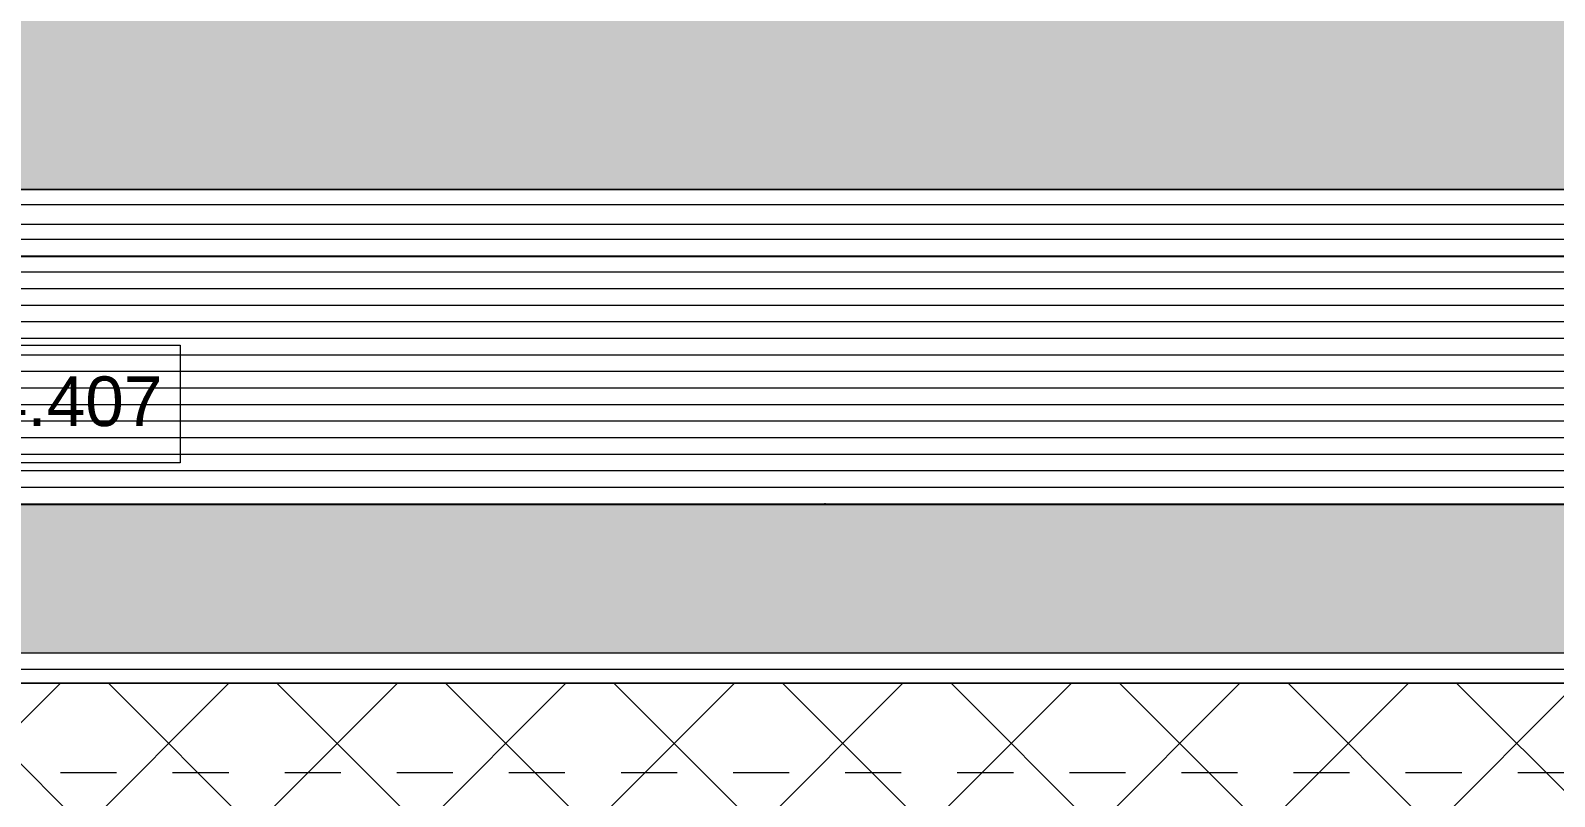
# Model space of a CAD drawing. Header units: millimetres. Extents: x -34838 to 729576, y -214038 to 121482.
# Drawn here: x 548180 to 563529, y -39296 to -31583 of the extents above; entities that cross this region are included whole.
import ezdxf

# ---------------------------------------------------------------- set-up
doc = ezdxf.new("R2010")
doc.units = ezdxf.units.MM
doc.header["$MEASUREMENT"] = 0
doc.set_wipeout_variables(frame=1)
doc.linetypes.add('Wipeout_Contour', pattern=[1000, 0, -1000])
doc.linetypes.add('Штриховая', pattern=[1128.888893, 564.444447, -564.444447])
for name, color, linetype, lineweight in [('0_Ном._пера__1', 7, 'Continuous', 13), ('_ ГП _СПОРУДИ.3Д_Ном._пера__1', 7, 'Continuous', 13), ('АБ _ 0 _ СТІНИ _ ЗОВНІШНІ .3D_Ном._пера__87', 7, 'Continuous', 13), ('АБ _ 1 _ ПЕРЕКРИТТЯ _ ПІДЛОГИ .3D_Ном._пера__89', 7, 'Continuous', 13), ('АБ _ 1 _ ПЕРЕКРИТТЯ _ ПІДЛОГИ .3D_Ном._пера__98', 140, 'Continuous', 13)]:
    doc.layers.add(name, color=color, linetype=linetype, lineweight=lineweight)
for name, color, linetype, lineweight, true_color in [('0_Ном._пера__54', 7, 'Continuous', 15, 0x5f5f5f), ('_ ГП _СПОРУДИ.3Д_Ном._пера__253', 7, 'Continuous', 13, 0xdadada), ('__ ГП _СПОРУДИ.2Д_Ном._пера__114', 7, 'Continuous', 13, 0xb9b9b9), ('__ ГП _СПОРУДИ.2Д_Ном._пера__231', 7, 'Continuous', 13, 0xcfdbc1), ('__ ГП _СПОРУДИ.2Д_Ном._пера__255', 7, 'Continuous', 0, 0xaaaaaa)]:
    doc.layers.add(name, color=color, linetype=linetype, lineweight=lineweight, true_color=true_color)
for name, color, linetype in [('_ ГП _СПОРУДИ.3Д', 7, 'Continuous'), ('__ ГП _СПОРУДИ.2Д', 7, 'Continuous'), ('АБ _ 0 _ СТІНИ _ ЗОВНІШНІ .3D', 7, 'Continuous'), ('АБ _ 1 _ ПЕРЕКРИТТЯ _ ПІДЛОГИ .3D', 7, 'Continuous'), ('АП _ ТЕП _ СПОРУДА (ЗОНИ) .3D', 7, 'Continuous')]:
    doc.layers.add(name, color=color, linetype=linetype)
doc.styles.add('СГЕНЕРИР_СТИЛЬ_1', font='Arial.ttf')

# ---------------------------------------------------------------- blocks, each defined once
blk = doc.blocks.new('3D-сетка_1_4', base_point=(41517, 17880))
at = {"layer": '__ ГП _СПОРУДИ.2Д_Ном._пера__231', "linetype": 'Continuous', "lineweight": 0, "true_color": 0x7c8373}
blk.add_hatch(color=8, dxfattribs=at).paths.add_polyline_path([(41517, 17880), (-4575, 17880), (-4575, 16380), (41517, 16380)])
at = {"layer": '__ ГП _СПОРУДИ.2Д_Ном._пера__255', "color": 253, "linetype": 'Continuous', "lineweight": 0, "true_color": 0xaaaaaa, "flags": 128}
blk.add_lwpolyline([(41517, 17880), (41517, 16380), (-4575, 16380), (-4575, 17880)], close=True, dxfattribs=at)
blk = doc.blocks.new('Стена_1_4', base_point=(-4200, 21050))
at = {"color": 254, "linetype": 'Wipeout_Contour', "lineweight": 0, "ltscale": 166237.263491}
blk.add_wipeout([(58681, 20550), (-4700, 20550), (-4700, 20375), (58633, 20375)], dxfattribs=at).dxf.layer = 'АБ _ 0 _ СТІНИ _ ЗОВНІШНІ .3D'
at = {"layer": 'АБ _ 0 _ СТІНИ _ ЗОВНІШНІ .3D_Ном._пера__87', "color": 7, "linetype": 'Continuous', "lineweight": 13, "flags": 128}
blk.add_lwpolyline([(-4875, 20375), (58814, 20375)], dxfattribs=at)
at = {"color": 254, "linetype": 'Wipeout_Contour', "lineweight": 0, "ltscale": 166386.735885}
blk.add_wipeout([(58567, 20700), (-4550, 20700), (-4550, 20550), (58525, 20550)], dxfattribs=at).dxf.layer = 'АБ _ 0 _ СТІНИ _ ЗОВНІШНІ .3D'
at = {"layer": 'АБ _ 0 _ СТІНИ _ ЗОВНІШНІ .3D_Ном._пера__87', "color": 7, "linetype": 'Continuous', "lineweight": 13}
blk.add_line((-4550, 20550), (58525, 20550), dxfattribs=at)
at = {"color": 254, "linetype": 'Wipeout_Contour', "lineweight": 0, "ltscale": 166461.609658}
blk.add_wipeout([(-4350, 20700), (58359, 20700), (58414, 20900), (-4350, 20900)], dxfattribs=at).dxf.layer = 'АБ _ 0 _ СТІНИ _ ЗОВНІШНІ .3D'
at = {"layer": 'АБ _ 0 _ СТІНИ _ ЗОВНІШНІ .3D_Ном._пера__87', "color": 7, "linetype": 'Continuous', "lineweight": 13}
blk.add_line((-4350, 20700), (58359, 20700), dxfattribs=at)
at = {"color": 254, "linetype": 'Wipeout_Contour', "lineweight": 0, "ltscale": 166660.060715}
blk.add_wipeout([(58300, 21050), (-4200, 21050), (-4200, 20900), (58259, 20900)], dxfattribs=at).dxf.layer = 'АБ _ 0 _ СТІНИ _ ЗОВНІШНІ .3D'
at = {"layer": 'АБ _ 0 _ СТІНИ _ ЗОВНІШНІ .3D_Ном._пера__87', "color": 7, "linetype": 'Continuous', "lineweight": 13}
blk.add_line((-4200, 20900), (58259, 20900), dxfattribs=at)
at = {"layer": 'АБ _ 0 _ СТІНИ _ ЗОВНІШНІ .3D_Ном._пера__87', "color": 7, "linetype": 'Continuous', "lineweight": 13, "flags": 128}
blk.add_lwpolyline([(58300, 21050), (-4200, 21050)], dxfattribs=at)
blk = doc.blocks.new('*X18')
at = {"layer": '__ ГП _СПОРУДИ.2Д_Ном._пера__114', "color": 9, "linetype": 'Continuous', "lineweight": 13, "true_color": 0xb9b9b9}
for p, q in [((22706, 20217), (21706, 20217)), ((22706, 20217), (21706, 20217)), ((23706, 20217), (22706, 20217)), ((23706, 20217), (22706, 20217)), ((24706, 20217), (23706, 20217)), ((24706, 20217), (23706, 20217)), ((25706, 20217), (24706, 20217)), ((25706, 20217), (24706, 20217)), ((26706, 20217), (25706, 20217)), ((26706, 20217), (25706, 20217)), ((27706, 20217), (26706, 20217)), ((27706, 20217), (26706, 20217)), ((28706, 20217), (27706, 20217)), ((28706, 20217), (27706, 20217)), ((29706, 20217), (28706, 20217)), ((29706, 20217), (28706, 20217)), ((30706, 20217), (29706, 20217)), ((30706, 20217), (29706, 20217)), ((31706, 20217), (30706, 20217)), ((31706, 20217), (30706, 20217)), ((32706, 20217), (31706, 20217)), ((32706, 20217), (31706, 20217)), ((33706, 20217), (32706, 20217)), ((33706, 20217), (32706, 20217)), ((34706, 20217), (33706, 20217)), ((34706, 20217), (33706, 20217)), ((35706, 20217), (34706, 20217)), ((35706, 20217), (34706, 20217)), ((36706, 20217), (35706, 20217)), ((36706, 20217), (35706, 20217)), ((37706, 20217), (36706, 20217)), ((37706, 20217), (36706, 20217)), ((22706, 20050), (21706, 20050)), ((23706, 20050), (22706, 20050)), ((24706, 20050), (23706, 20050)), ((25706, 20050), (24706, 20050)), ((26706, 20050), (25706, 20050)), ((27706, 20050), (26706, 20050)), ((28706, 20050), (27706, 20050)), ((29706, 20050), (28706, 20050)), ((30706, 20050), (29706, 20050)), ((31706, 20050), (30706, 20050)), ((32706, 20050), (31706, 20050)), ((33706, 20050), (32706, 20050)), ((34706, 20050), (33706, 20050)), ((35706, 20050), (34706, 20050)), ((36706, 20050), (35706, 20050)), ((37706, 20050), (36706, 20050)), ((22706, 19883), (21706, 19883)), ((23706, 19883), (22706, 19883)), ((24706, 19883), (23706, 19883)), ((25706, 19883), (24706, 19883)), ((26706, 19883), (25706, 19883)), ((27706, 19883), (26706, 19883)), ((28706, 19883), (27706, 19883)), ((29706, 19883), (28706, 19883)), ((30706, 19883), (29706, 19883)), ((31706, 19883), (30706, 19883)), ((32706, 19883), (31706, 19883)), ((33706, 19883), (32706, 19883)), ((34706, 19883), (33706, 19883)), ((35706, 19883), (34706, 19883)), ((36706, 19883), (35706, 19883)), ((37706, 19883), (36706, 19883)), ((22706, 19717), (21706, 19717)), ((23706, 19717), (22706, 19717)), ((24706, 19717), (23706, 19717)), ((25706, 19717), (24706, 19717)), ((26706, 19717), (25706, 19717)), ((27706, 19717), (26706, 19717)), ((28706, 19717), (27706, 19717)), ((29706, 19717), (28706, 19717)), ((30706, 19717), (29706, 19717)), ((31706, 19717), (30706, 19717)), ((32706, 19717), (31706, 19717)), ((33706, 19717), (32706, 19717)), ((34706, 19717), (33706, 19717)), ((35706, 19717), (34706, 19717)), ((36706, 19717), (35706, 19717)), ((37706, 19717), (36706, 19717)), ((22706, 19550), (21706, 19550)), ((23706, 19550), (22706, 19550)), ((24706, 19550), (23706, 19550)), ((25706, 19550), (24706, 19550)), ((26706, 19550), (25706, 19550)), ((27706, 19550), (26706, 19550)), ((28706, 19550), (27706, 19550)), ((29706, 19550), (28706, 19550)), ((30706, 19550), (29706, 19550)), ((31706, 19550), (30706, 19550)), ((32706, 19550), (31706, 19550)), ((33706, 19550), (32706, 19550)), ((34706, 19550), (33706, 19550)), ((35706, 19550), (34706, 19550)), ((36706, 19550), (35706, 19550)), ((37706, 19550), (36706, 19550)), ((22706, 19383), (21706, 19383)), ((22706, 19383), (21706, 19383)), ((23706, 19383), (22706, 19383)), ((23706, 19383), (22706, 19383)), ((24706, 19383), (23706, 19383)), ((24706, 19383), (23706, 19383)), ((25706, 19383), (24706, 19383)), ((25706, 19383), (24706, 19383)), ((26706, 19383), (25706, 19383)), ((26706, 19383), (25706, 19383)), ((27706, 19383), (26706, 19383)), ((27706, 19383), (26706, 19383)), ((28706, 19383), (27706, 19383)), ((28706, 19383), (27706, 19383)), ((29706, 19383), (28706, 19383)), ((29706, 19383), (28706, 19383)), ((30706, 19383), (29706, 19383)), ((30706, 19383), (29706, 19383)), ((31706, 19383), (30706, 19383)), ((31706, 19383), (30706, 19383)), ((32706, 19383), (31706, 19383)), ((32706, 19383), (31706, 19383)), ((33706, 19383), (32706, 19383)), ((33706, 19383), (32706, 19383)), ((34706, 19383), (33706, 19383)), ((34706, 19383), (33706, 19383)), ((35706, 19383), (34706, 19383)), ((35706, 19383), (34706, 19383)), ((36706, 19383), (35706, 19383)), ((36706, 19383), (35706, 19383)), ((37706, 19383), (36706, 19383)), ((37706, 19383), (36706, 19383)), ((22706, 19217), (21706, 19217)), ((23706, 19217), (22706, 19217)), ((24706, 19217), (23706, 19217)), ((25706, 19217), (24706, 19217)), ((26706, 19217), (25706, 19217)), ((27706, 19217), (26706, 19217)), ((28706, 19217), (27706, 19217)), ((29706, 19217), (28706, 19217)), ((30706, 19217), (29706, 19217)), ((31706, 19217), (30706, 19217)), ((32706, 19217), (31706, 19217)), ((33706, 19217), (32706, 19217)), ((34706, 19217), (33706, 19217)), ((35706, 19217), (34706, 19217)), ((36706, 19217), (35706, 19217)), ((37706, 19217), (36706, 19217)), ((22706, 19050), (21706, 19050)), ((23706, 19050), (22706, 19050)), ((24706, 19050), (23706, 19050)), ((25706, 19050), (24706, 19050)), ((26706, 19050), (25706, 19050)), ((27706, 19050), (26706, 19050)), ((28706, 19050), (27706, 19050)), ((29706, 19050), (28706, 19050)), ((30706, 19050), (29706, 19050)), ((31706, 19050), (30706, 19050)), ((32706, 19050), (31706, 19050)), ((33706, 19050), (32706, 19050)), ((34706, 19050), (33706, 19050)), ((35706, 19050), (34706, 19050)), ((36706, 19050), (35706, 19050)), ((37706, 19050), (36706, 19050)), ((22706, 18883), (21706, 18883)), ((23706, 18883), (22706, 18883)), ((24706, 18883), (23706, 18883)), ((25706, 18883), (24706, 18883)), ((26706, 18883), (25706, 18883)), ((27706, 18883), (26706, 18883)), ((28706, 18883), (27706, 18883)), ((29706, 18883), (28706, 18883)), ((30706, 18883), (29706, 18883)), ((31706, 18883), (30706, 18883)), ((32706, 18883), (31706, 18883)), ((33706, 18883), (32706, 18883)), ((34706, 18883), (33706, 18883)), ((35706, 18883), (34706, 18883)), ((36706, 18883), (35706, 18883)), ((37706, 18883), (36706, 18883)), ((22706, 18717), (21706, 18717)), ((23706, 18717), (22706, 18717)), ((24706, 18717), (23706, 18717)), ((25706, 18717), (24706, 18717)), ((26706, 18717), (25706, 18717)), ((27706, 18717), (26706, 18717)), ((28706, 18717), (27706, 18717)), ((29706, 18717), (28706, 18717)), ((30706, 18717), (29706, 18717)), ((31706, 18717), (30706, 18717)), ((32706, 18717), (31706, 18717)), ((33706, 18717), (32706, 18717)), ((34706, 18717), (33706, 18717)), ((35706, 18717), (34706, 18717)), ((36706, 18717), (35706, 18717)), ((37706, 18717), (36706, 18717)), ((22706, 18550), (21706, 18550)), ((22706, 18550), (21706, 18550)), ((23706, 18550), (22706, 18550)), ((23706, 18550), (22706, 18550)), ((24706, 18550), (23706, 18550)), ((24706, 18550), (23706, 18550)), ((25706, 18550), (24706, 18550)), ((25706, 18550), (24706, 18550)), ((26706, 18550), (25706, 18550)), ((26706, 18550), (25706, 18550)), ((27706, 18550), (26706, 18550)), ((27706, 18550), (26706, 18550)), ((28706, 18550), (27706, 18550)), ((28706, 18550), (27706, 18550)), ((29706, 18550), (28706, 18550)), ((29706, 18550), (28706, 18550)), ((30706, 18550), (29706, 18550)), ((30706, 18550), (29706, 18550)), ((31706, 18550), (30706, 18550)), ((31706, 18550), (30706, 18550)), ((32706, 18550), (31706, 18550)), ((32706, 18550), (31706, 18550)), ((33706, 18550), (32706, 18550)), ((33706, 18550), (32706, 18550)), ((34706, 18550), (33706, 18550)), ((34706, 18550), (33706, 18550)), ((35706, 18550), (34706, 18550)), ((35706, 18550), (34706, 18550)), ((36706, 18550), (35706, 18550)), ((36706, 18550), (35706, 18550)), ((37706, 18550), (36706, 18550)), ((37706, 18550), (36706, 18550)), ((22706, 18383), (21706, 18383)), ((23706, 18383), (22706, 18383)), ((24706, 18383), (23706, 18383)), ((25706, 18383), (24706, 18383)), ((26706, 18383), (25706, 18383)), ((27706, 18383), (26706, 18383)), ((28706, 18383), (27706, 18383)), ((29706, 18383), (28706, 18383)), ((30706, 18383), (29706, 18383)), ((31706, 18383), (30706, 18383)), ((32706, 18383), (31706, 18383)), ((33706, 18383), (32706, 18383)), ((34706, 18383), (33706, 18383)), ((35706, 18383), (34706, 18383)), ((36706, 18383), (35706, 18383)), ((37706, 18383), (36706, 18383)), ((22706, 18217), (21706, 18217)), ((23706, 18217), (22706, 18217)), ((24706, 18217), (23706, 18217)), ((25706, 18217), (24706, 18217)), ((26706, 18217), (25706, 18217)), ((27706, 18217), (26706, 18217)), ((28706, 18217), (27706, 18217)), ((29706, 18217), (28706, 18217)), ((30706, 18217), (29706, 18217)), ((31706, 18217), (30706, 18217)), ((32706, 18217), (31706, 18217)), ((33706, 18217), (32706, 18217)), ((34706, 18217), (33706, 18217)), ((35706, 18217), (34706, 18217)), ((36706, 18217), (35706, 18217)), ((37706, 18217), (36706, 18217)), ((22706, 18050), (21706, 18050)), ((23706, 18050), (22706, 18050)), ((24706, 18050), (23706, 18050)), ((25706, 18050), (24706, 18050)), ((26706, 18050), (25706, 18050)), ((27706, 18050), (26706, 18050)), ((28706, 18050), (27706, 18050)), ((29706, 18050), (28706, 18050)), ((30706, 18050), (29706, 18050)), ((31706, 18050), (30706, 18050)), ((32706, 18050), (31706, 18050)), ((33706, 18050), (32706, 18050)), ((34706, 18050), (33706, 18050)), ((35706, 18050), (34706, 18050)), ((36706, 18050), (35706, 18050)), ((37706, 18050), (36706, 18050)), ((22706, 17883), (21706, 17883)), ((23706, 17883), (22706, 17883)), ((24706, 17883), (23706, 17883)), ((25706, 17883), (24706, 17883)), ((26706, 17883), (25706, 17883)), ((27706, 17883), (26706, 17883)), ((28706, 17883), (27706, 17883)), ((29706, 17883), (28706, 17883)), ((30706, 17883), (29706, 17883)), ((31706, 17883), (30706, 17883)), ((32706, 17883), (31706, 17883)), ((33706, 17883), (32706, 17883)), ((34706, 17883), (33706, 17883)), ((35706, 17883), (34706, 17883)), ((36706, 17883), (35706, 17883)), ((37706, 17883), (36706, 17883)), ((22706, 16217), (21706, 16217)), ((23706, 16217), (22706, 16217)), ((24706, 16217), (23706, 16217)), ((25706, 16217), (24706, 16217)), ((26706, 16217), (25706, 16217)), ((27706, 16217), (26706, 16217)), ((28706, 16217), (27706, 16217)), ((29706, 16217), (28706, 16217)), ((30706, 16217), (29706, 16217)), ((31706, 16217), (30706, 16217)), ((32706, 16217), (31706, 16217)), ((33706, 16217), (32706, 16217)), ((34706, 16217), (33706, 16217)), ((35706, 16217), (34706, 16217)), ((36706, 16217), (35706, 16217)), ((37706, 16217), (36706, 16217))]:
    blk.add_line(p, q, dxfattribs=at)
blk = doc.blocks.new('3D-сетка_3_4', base_point=(-4875, 16080))
at = {"layer": '__ ГП _СПОРУДИ.2Д_Ном._пера__255', "color": 253, "linetype": 'Continuous', "lineweight": 0, "true_color": 0xaaaaaa, "flags": 128}
for points in [[(-4875, 16080), (-1125, 16080), (30405, 16080), (30405, 16080), (41817, 16080), (41817, 16130), (41817, 17880), (48177, 17880), (48177, 16080), (48447, 16080), (59597, 16080), (59597, 17830), (59597, 20380), (7885, 20380), (-4875, 20380)], [(-4575, 17880), (-2278, 17880), (222, 17880), (4222, 17880), (6722, 17880), (10722, 17880), (13222, 17880), (17222, 17880), (19722, 17880), (23722, 17880), (26222, 17880), (30222, 17880), (32722, 17880), (36722, 17880), (39222, 17880), (40076, 17880), (41517, 17880), (41517, 16380), (-4575, 16380)]]:
    blk.add_lwpolyline(points, close=True, dxfattribs=at)
at = {"layer": '__ ГП _СПОРУДИ.2Д', "color": 253, "lineweight": 0, "true_color": 0xaaaaaa}
blk.add_blockref('*X18', (0, 0), dxfattribs=at)
blk = doc.blocks.new('Перекрытие_1_4', base_point=(-4200, 21050))
at = {"layer": 'АБ _ 1 _ ПЕРЕКРИТТЯ _ ПІДЛОГИ .3D_Ном._пера__98', "linetype": 'Continuous', "lineweight": 0, "true_color": 0x002633}
blk.add_hatch(color=158, dxfattribs=at).paths.add_polyline_path([(-4200, 21050), (55284, 21050), (58050, 21050), (58300, 21050), (59551, 25592, 1.595439), (63959, 42020), (63917, 42011), (63937, 42087), (65254, 47001), (33587, 65284), (25686, 51600, -0.333027), (14323, 46741), (-4200, 51704)])
at = {"layer": 'АБ _ 1 _ ПЕРЕКРИТТЯ _ ПІДЛОГИ .3D_Ном._пера__89', "color": 7, "linetype": 'Continuous', "lineweight": 13, "flags": 128}
blk.add_lwpolyline([(-4200, 21050), (55284, 21050), (58050, 21050), (58300, 21050), (59551, 25592, 1.595439), (63959, 42020), (63917, 42011), (63937, 42087), (65254, 47001), (33587, 65284), (25686, 51600, -0.333027), (14323, 46741), (-4200, 51704)], format="xyb", close=True, dxfattribs=at)
blk = doc.blocks.new('Перекрытие_2_4', base_point=(-3125, 12148))
at = {"layer": '_ ГП _СПОРУДИ.3Д_Ном._пера__253', "linetype": 'Continuous', "lineweight": 13, "true_color": 0xdadada}
h = blk.add_hatch(dxfattribs=at)
h.set_pattern_fill('Г___ТРОТУАРИ_М500_0004', color=254, style=0, pattern_type=2)
h.set_pattern_definition([(45, (-275, 12150), (-848.528, 848.528), []), (315, (-275, 12150), (848.528, 848.528), [])])
h.paths.add_polyline_path([(-3125, 12148), (-3125, 10008), (-2650, 9430), (-2650, 9150), (-75, 9150), (-75, 12150), (70932, 12150), (96193, 12150), (96203, 17088), (94983, 22022), (80176, 15996), (78930, 17528), (76339, 16080), (47497, 16080), (47497, 16180), (42497, 16180), (42497, 16080), (32905, 16080), (30405, 16080), (-1129, 16080), (-3125, 16080), (-3125, 12148)])
at = {"layer": '_ ГП _СПОРУДИ.3Д_Ном._пера__1', "color": 7, "linetype": 'Continuous', "lineweight": 13, "flags": 128}
blk.add_lwpolyline([(-3125, 12148), (-3125, 10008), (-2650, 9430), (-2650, 9150), (-75, 9150), (-75, 12150), (70932, 12150), (96193, 12150), (96203, 17088), (94983, 22022), (80176, 15996), (78930, 17528), (76339, 16080), (47497, 16080), (47497, 16180), (42497, 16180), (42497, 16080), (32905, 16080), (30405, 16080), (-1129, 16080), (-3125, 16080), (-3125, 12148)], close=True, dxfattribs=at)

msp = doc.modelspace()

# ---------------------------------------------------------------- linework, layer by layer
at = {"layer": '0_Ном._пера__1', "color": 7, "linetype": 'Continuous', "lineweight": 13}
msp.add_line((556180, -36341), (556180, -36363.5), dxfattribs=at)
at = {"layer": '0_Ном._пера__1', "color": 7, "linetype": 'Continuous', "lineweight": 13, "flags": 128}
msp.add_lwpolyline([(547174.4, -34751.8), (549686.4, -34751.8), (549686.4, -35937.5), (547174.4, -35937.5)], close=True, dxfattribs=at)
at = {"layer": '0_Ном._пера__54', "color": 251, "linetype": 'Штриховая', "lineweight": 15, "true_color": 0x5f5f5f}
msp.add_line((525905, -39054.5), (622430, -39054.5), dxfattribs=at)

# ---------------------------------------------------------------- block references
at = {"layer": '__ ГП _СПОРУДИ.2Д', "color": 253, "lineweight": 0, "true_color": 0xaaaaaa}
msp.add_blockref('3D-сетка_1_4', (567697.4, -36354.5), dxfattribs=at)
at = {"layer": 'АБ _ 0 _ СТІНИ _ ЗОВНІШНІ .3D', "color": 7, "lineweight": 20}
msp.add_blockref('Стена_1_4', (521980, -33184.5), dxfattribs=at)

# ---------------------------------------------------------------- texts
at = {"layer": '0_Ном._пера__1', "color": 7, "linetype": 'Continuous', "lineweight": 13, "insert": (548430.4, -35320.2), "char_height": 500, "attachment_point": 5, "style": 'СГЕНЕРИР_СТИЛЬ_1'}
msp.add_mtext('\\A1;{\\pqc;\\fArial|b0|i0|c204|p34;+4.407}', dxfattribs=at)

# ---------------------------------------------------------------- next in the draw order: linework, layer by layer
at = {"layer": 'АП _ ТЕП _ СПОРУДА (ЗОНИ) .3D', "color": 254, "linetype": 'Continuous', "lineweight": 0, "true_color": 0xddc2d0, "flags": 128}
msp.add_lwpolyline([(521480, 7943.9), (521480, -33684.5), (584345.3, -33683.5)], dxfattribs=at)

# ---------------------------------------------------------------- next in the draw order: block references
at = {"layer": '_ ГП _СПОРУДИ.3Д', "color": 7, "linetype": 'Continuous', "lineweight": 13}
msp.add_blockref('Перекрытие_2_4', (523055, -42086.4), dxfattribs=at)
at = {"layer": '__ ГП _СПОРУДИ.2Д', "color": 253, "lineweight": 0, "true_color": 0xaaaaaa}
msp.add_blockref('3D-сетка_3_4', (521305, -38154.4), dxfattribs=at)
at = {"layer": 'АБ _ 1 _ ПЕРЕКРИТТЯ _ ПІДЛОГИ .3D', "color": 7, "linetype": 'Continuous', "lineweight": 13}
msp.add_blockref('Перекрытие_1_4', (521980, -33184.5), dxfattribs=at)

doc.saveas('drawing.dxf')
